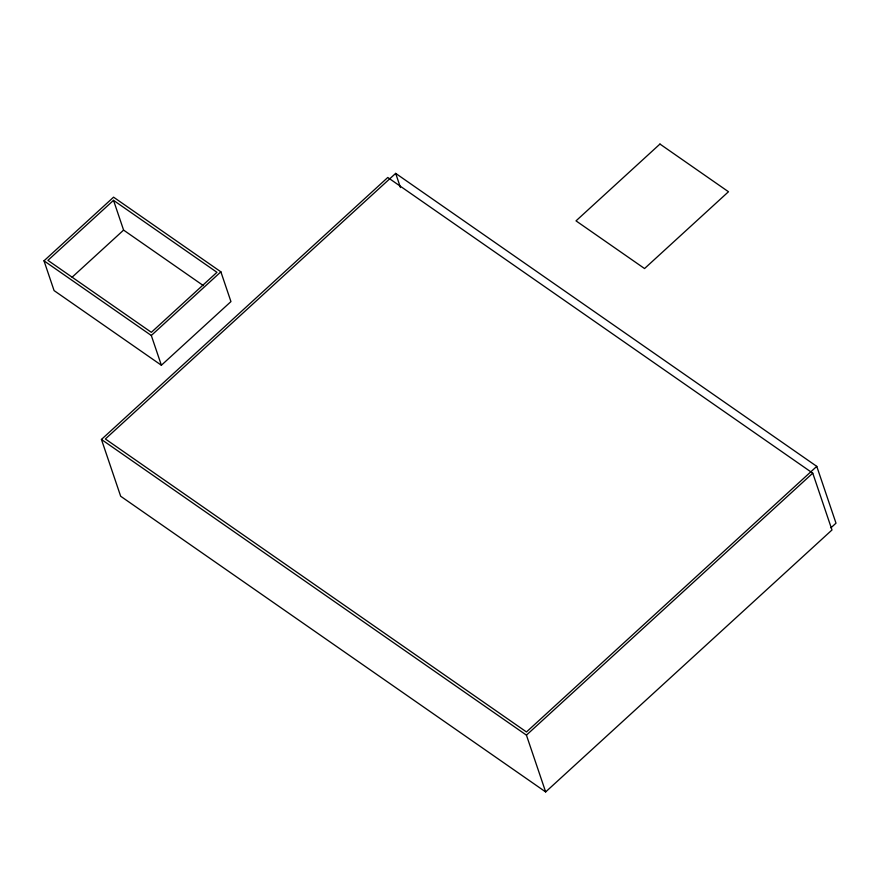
<?xml version="1.0" encoding="UTF-8"?>
<svg xmlns="http://www.w3.org/2000/svg" width="880" height="880" viewBox="0 0 880 880"><rect width="100%" height="100%" fill="white"/><g stroke="black" fill="none" stroke-linecap="round" stroke-linejoin="round"><path stroke-width="1.32" d="M44 260.821L113.564 197.175L220.88 271.832L230.945 301.598L161.381 365.244L54.076 290.587L44 260.821L151.305 335.478L161.381 365.244M113.52 200.343L47.927 260.359L151.349 332.321L216.953 272.305L113.52 200.343L123.596 230.098L203.412 285.637M72.127 277.189L123.596 230.098M151.305 335.478L220.88 271.832M101.442 439.45L387.772 177.485L812.757 473.165L831.985 529.969L545.655 791.923L120.67 496.243L101.442 439.45L526.427 735.13L545.655 791.923M395.67 173.382L105.369 438.977L526.471 731.962L816.772 466.367L395.67 173.382L400.477 187.583M526.427 735.13L812.757 473.165M830.94 527.791L836 523.171L816.772 466.367M712.481 88.077L712.481 88.077M659.956 144.056L576.015 220.869L644.545 268.543L728.486 191.741L659.956 144.056M730.4 100.54L730.4 100.54"/></g></svg>
